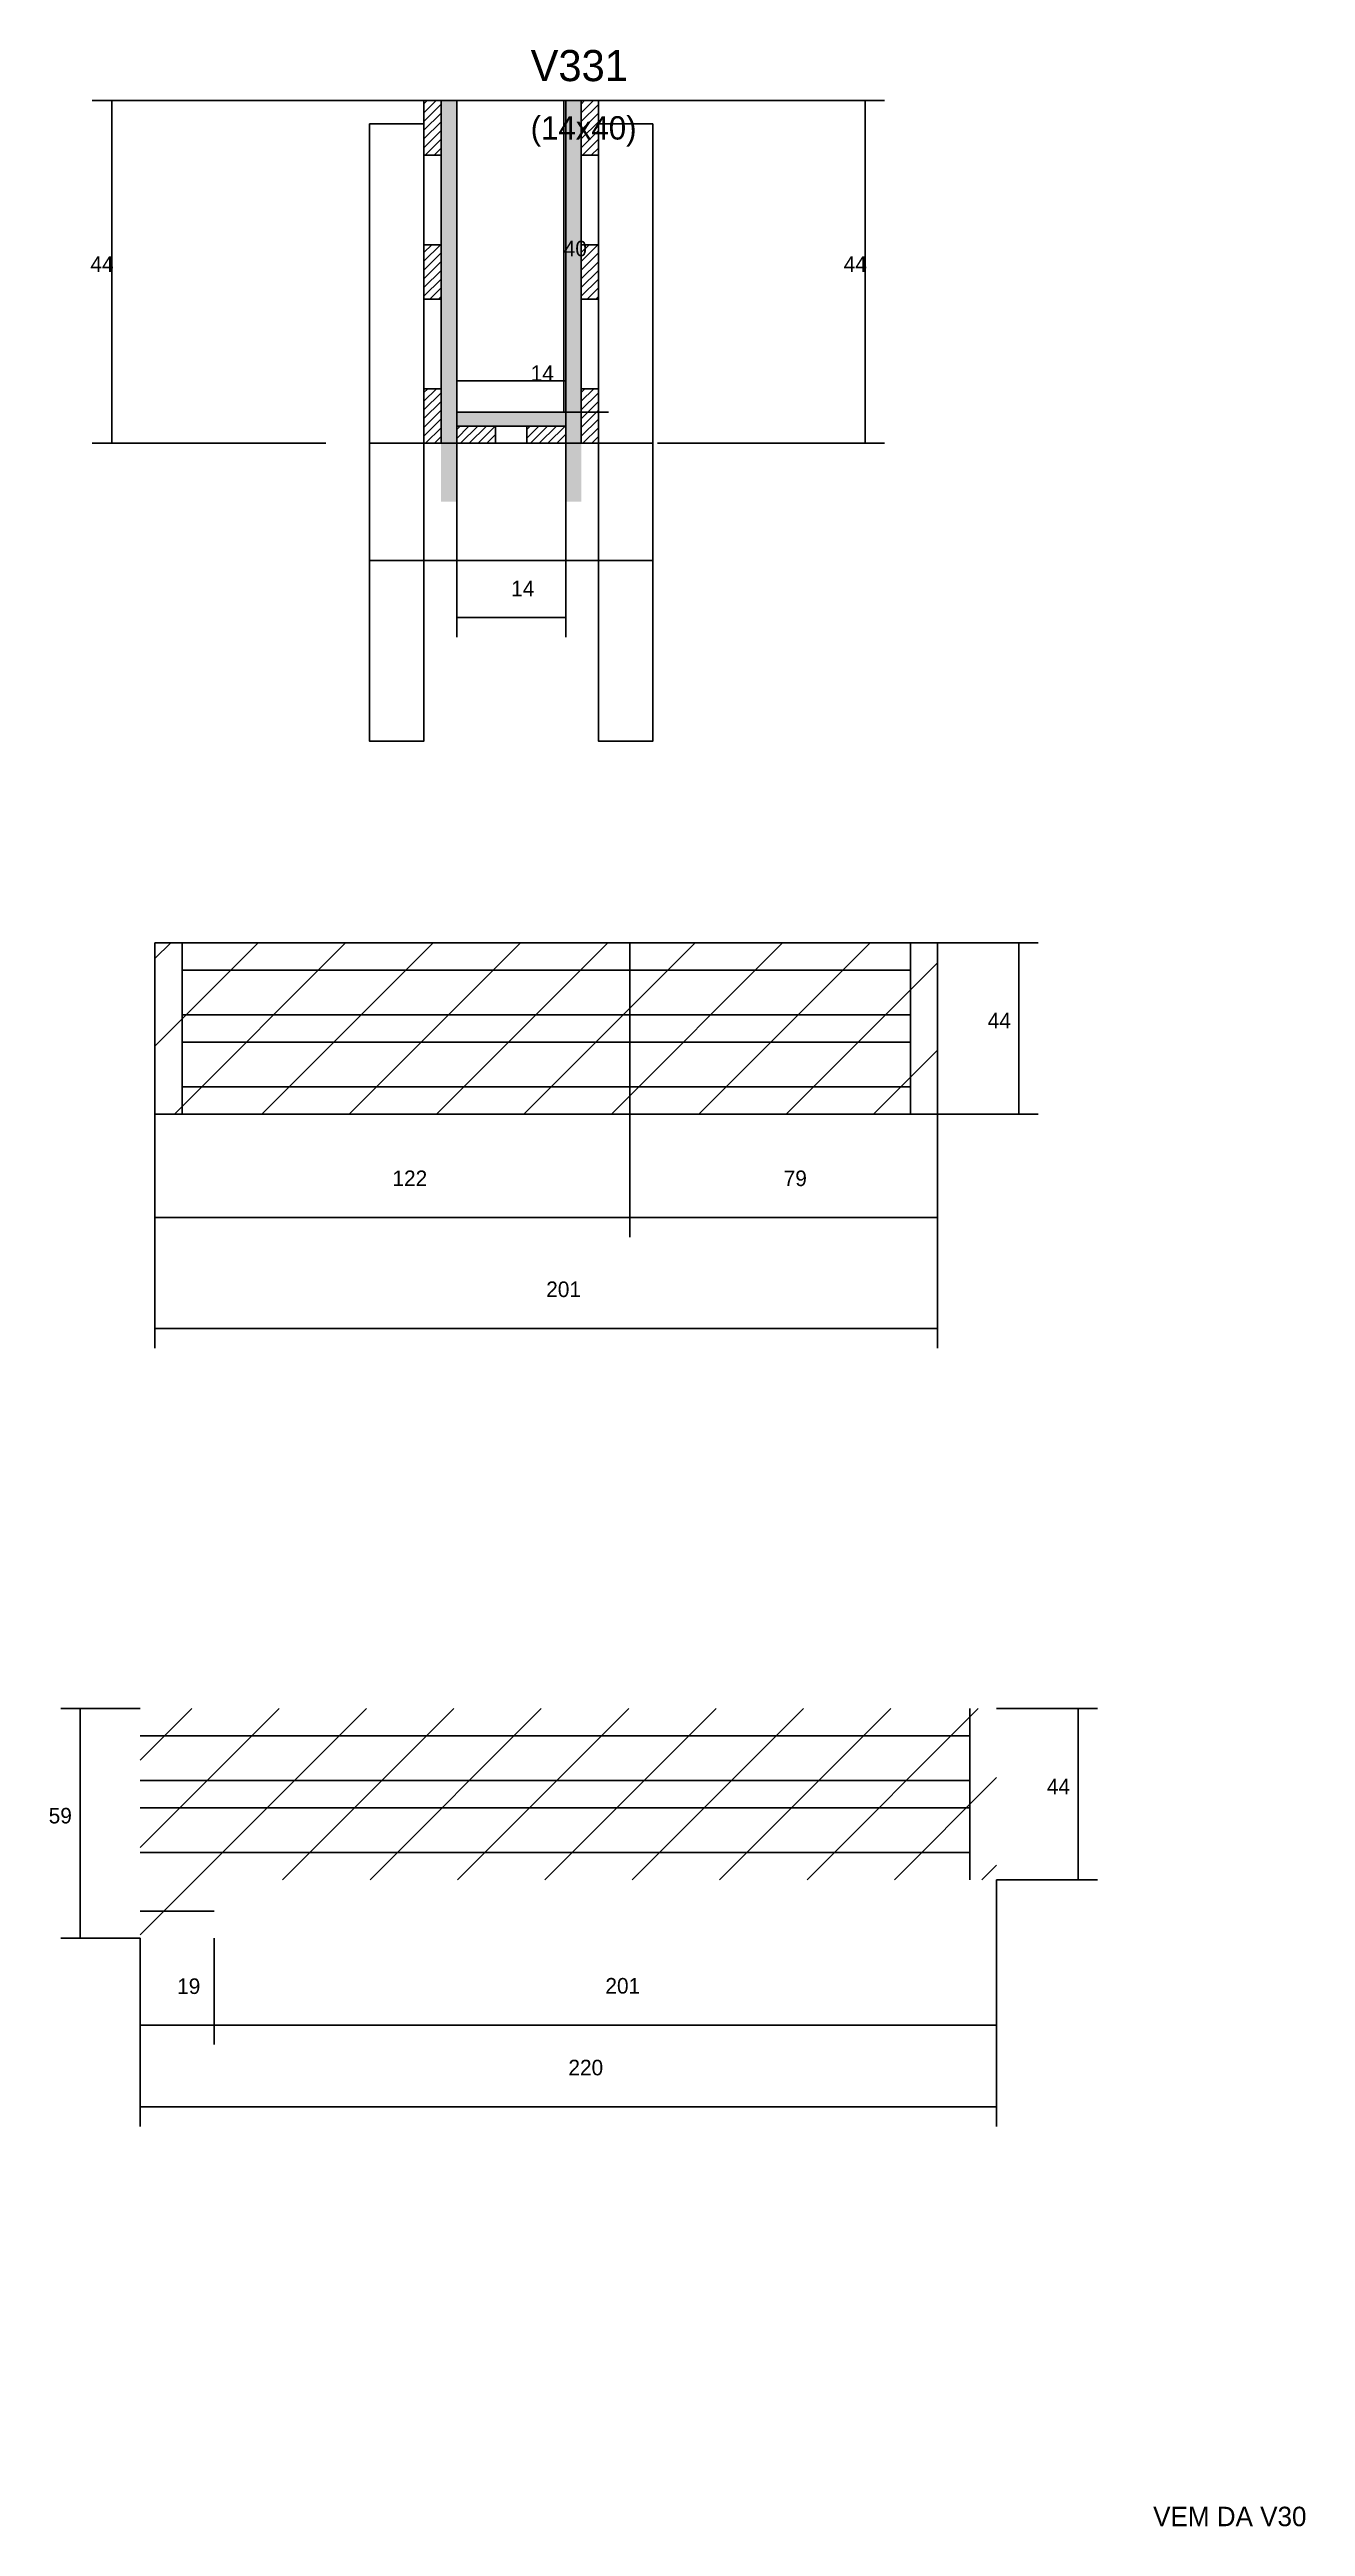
# Model space of a CAD drawing. Header units: metres. Extents: x 2069 to 2392, y 683 to 1320.
import ezdxf

# ---------------------------------------------------------------- set-up
doc = ezdxf.new("R2010")
doc.units = ezdxf.units.M
for name, color, linetype in [('CONCRETO', 251, 'Continuous'), ('COTA', 241, 'Continuous'), ('Cota Seção (2x)', 4, 'Continuous'), ('Hachura', 253, 'Continuous'), ('Madeira', 126, 'Continuous'), ('Painéis', 200, 'Continuous'), ('REAPROVEITAMENTO', 251, 'Continuous'), ('SARR_2.2x7', 40, 'Continuous'), ('SARR_3.5x7', 81, 'Continuous'), ('Texto Seção', 7, 'Continuous')]:
    doc.layers.add(name, color=color, linetype=linetype)

msp = doc.modelspace()

# ---------------------------------------------------------------- hatches: boundary and pattern name
at = {"layer": 'Hachura'}
h = msp.add_hatch(dxfattribs=at)
h.set_pattern_fill('ANSI31', scale=0.5)
h.paths.add_polyline_path([(2169.8, 1292.4), (2165.4, 1292.4), (2165.4, 1292.4), (2165.4, 1306.4), (2165.4, 1306.4), (2169.8, 1306.4), (2169.8, 1306.4), (2169.8, 1292.4)])
h = msp.add_hatch(color=8, dxfattribs=at)
h.dxf.hatch_style = 1
h.paths.add_polyline_path([(2173.8, 1306.4), (2169.8, 1306.4), (2169.8, 1306.4), (2169.8, 1203.4), (2169.8, 1203.4), (2173.8, 1203.4), (2173.8, 1203.4), (2173.8, 1306.4)])
h = msp.add_hatch(color=8, dxfattribs=at)
h.dxf.hatch_style = 1
h.paths.add_polyline_path([(2205.8, 1306.4), (2201.8, 1306.4), (2201.8, 1306.4), (2201.8, 1203.4), (2201.8, 1203.4), (2205.8, 1203.4), (2205.8, 1203.4), (2205.8, 1306.4)])
h = msp.add_hatch(dxfattribs=at)
h.set_pattern_fill('ANSI31', scale=0.5)
h.paths.add_polyline_path([(2205.8, 1292.4), (2210.2, 1292.4), (2210.2, 1292.4), (2210.2, 1306.4), (2210.2, 1306.4), (2205.8, 1306.4), (2205.8, 1306.4), (2205.8, 1292.4)])
h = msp.add_hatch(dxfattribs=at)
h.set_pattern_fill('ANSI31', scale=0.5)
h.paths.add_polyline_path([(2169.8, 1255.4), (2165.4, 1255.4), (2165.4, 1255.4), (2165.4, 1269.4), (2165.4, 1269.4), (2169.8, 1269.4), (2169.8, 1269.4), (2169.8, 1255.4)])
h = msp.add_hatch(dxfattribs=at)
h.set_pattern_fill('ANSI31', scale=0.5)
h.paths.add_polyline_path([(2205.8, 1255.4), (2210.2, 1255.4), (2210.2, 1255.4), (2210.2, 1269.4), (2210.2, 1269.4), (2205.8, 1269.4), (2205.8, 1269.4), (2205.8, 1255.4)])
h = msp.add_hatch(dxfattribs=at)
h.set_pattern_fill('ANSI31', scale=0.5)
h.paths.add_polyline_path([(2169.8, 1218.4), (2165.4, 1218.4), (2165.4, 1218.4), (2165.4, 1232.4), (2165.4, 1232.4), (2169.8, 1232.4), (2169.8, 1232.4), (2169.8, 1218.4)])
h = msp.add_hatch(dxfattribs=at)
h.set_pattern_fill('ANSI31', scale=0.5)
h.paths.add_polyline_path([(2205.8, 1218.4), (2210.2, 1218.4), (2210.2, 1218.4), (2210.2, 1232.4), (2210.2, 1232.4), (2205.8, 1232.4), (2205.8, 1232.4), (2205.8, 1218.4)])
h = msp.add_hatch(color=8, dxfattribs=at)
h.dxf.hatch_style = 1
h.paths.add_polyline_path([(2201.8, 1222.8), (2201.8, 1226.4), (2201.8, 1226.4), (2173.8, 1226.4), (2173.8, 1226.4), (2173.8, 1222.8), (2173.8, 1222.8), (2201.8, 1222.8)])
h = msp.add_hatch(dxfattribs=at)
h.set_pattern_fill('ANSI31', scale=0.5)
h.paths.add_polyline_path([(2173.8, 1218.4), (2173.8, 1222.8), (2173.8, 1222.8), (2183.8, 1222.8), (2183.8, 1222.8), (2183.8, 1218.4), (2183.8, 1218.4), (2173.8, 1218.4)])
h = msp.add_hatch(dxfattribs=at)
h.set_pattern_fill('ANSI31', scale=0.5)
h.paths.add_polyline_path([(2201.8, 1218.4), (2201.8, 1222.8), (2201.8, 1222.8), (2191.8, 1222.8), (2191.8, 1222.8), (2191.8, 1218.4), (2191.8, 1218.4), (2201.8, 1218.4)])
at = {"layer": 'REAPROVEITAMENTO'}
h = msp.add_hatch(dxfattribs=at)
h.set_pattern_fill('ANSI31', scale=5)
h.paths.add_polyline_path([(2297.3, 1046.1), (2297.3, 1090.1), (2297.3, 1090.1), (2096.3, 1090.1), (2096.3, 1090.1), (2096.3, 1046.1), (2096.3, 1046.1), (2297.3, 1046.1)])
h = msp.add_hatch(dxfattribs=at)
h.set_pattern_fill('ANSI31', scale=5)
h.paths.add_polyline_path([(2111.5, 834.4), (2111.5, 849.4), (2111.5, 849.4), (2312.5, 849.4), (2312.5, 849.4), (2312.5, 893.4), (2312.5, 893.4), (2092.5, 893.4), (2092.5, 893.4), (2092.5, 834.4), (2092.5, 834.4), (2111.5, 834.4)])

# ---------------------------------------------------------------- linework, layer by layer
at = {"layer": 'CONCRETO'}
for points in [[(2173.8, 1306.4), (2173.8, 1306.4), (2201.8, 1306.4), (2201.8, 1278.4), (2201.8, 1278.4), (2201.8, 1226.4), (2173.8, 1226.4), (2173.8, 1306.4)], [(2173.8, 1226.4), (2201.8, 1226.4), (2201.8, 1306.4), (2173.8, 1306.4)]]:
    msp.add_lwpolyline(points, close=True, dxfattribs=at)
at = {"layer": 'COTA'}
for p, q in [((2165.4, 1306.4), (2080.2, 1306.4)), ((2085.2, 1218.4), (2085.2, 1306.4)), ((2209.8, 1306.4), (2283.7, 1306.4)), ((2278.7, 1218.4), (2278.7, 1306.4)), ((2140.2, 1218.4), (2080.2, 1218.4)), ((2173.8, 1218.4), (2173.8, 1168.6)), ((2201.8, 1218.4), (2201.8, 1168.6)), ((2225.4, 1218.4), (2283.7, 1218.4)), ((2173.8, 1173.6), (2201.8, 1173.6)), ((2297.3, 1090.1), (2323.2, 1090.1)), ((2318.2, 1046.1), (2318.2, 1090.1)), ((2096.3, 1046.1), (2096.3, 1014.5)), ((2096.3, 1046.1), (2096.3, 986)), ((2218.3, 1046.1), (2218.3, 1014.5)), ((2218.3, 1046.1), (2218.3, 1014.5)), ((2297.3, 1046.1), (2297.3, 1014.5)), ((2297.3, 1046.1), (2297.3, 986)), ((2297.3, 1046.1), (2323.2, 1046.1)), ((2096.3, 1019.5), (2218.3, 1019.5)), ((2218.3, 1019.5), (2297.3, 1019.5)), ((2096.3, 991), (2297.3, 991)), ((2092.5, 893.4), (2072.1, 893.4)), ((2077.1, 834.4), (2077.1, 893.4)), ((2312.5, 893.4), (2338.4, 893.4)), ((2333.4, 849.4), (2333.4, 893.4)), ((2312.5, 849.4), (2312.5, 786.1)), ((2312.5, 849.4), (2338.4, 849.4)), ((2312.5, 849.4), (2312.5, 807.1)), ((2092.5, 834.4), (2072.1, 834.4)), ((2092.5, 834.4), (2092.5, 786.1)), ((2092.5, 834.4), (2092.5, 807.1)), ((2111.5, 834.4), (2111.5, 807.1)), ((2111.5, 834.4), (2111.5, 807.1)), ((2092.5, 812.1), (2111.5, 812.1)), ((2111.5, 812.1), (2312.5, 812.1)), ((2092.5, 791.1), (2312.5, 791.1))]:
    msp.add_line(p, q, dxfattribs=at)
at = {"layer": 'Cota Seção (2x)'}
for p, q in [((2212.8, 1306.4), (2196.3, 1306.4)), ((2201.3, 1226.4), (2201.3, 1306.4)), ((2173.8, 1218.4), (2173.8, 1239.4)), ((2173.8, 1234.4), (2201.8, 1234.4)), ((2201.8, 1218.4), (2201.8, 1239.4)), ((2212.8, 1226.4), (2196.3, 1226.4))]:
    msp.add_line(p, q, dxfattribs=at)
at = {"layer": 'Madeira'}
for points in [[(2169.8, 1292.4), (2165.4, 1292.4), (2165.4, 1306.4), (2169.8, 1306.4)], [(2205.8, 1292.4), (2210.2, 1292.4), (2210.2, 1306.4), (2205.8, 1306.4)], [(2169.8, 1255.4), (2165.4, 1255.4), (2165.4, 1269.4), (2169.8, 1269.4)], [(2205.8, 1255.4), (2210.2, 1255.4), (2210.2, 1269.4), (2205.8, 1269.4)], [(2169.8, 1218.4), (2165.4, 1218.4), (2165.4, 1232.4), (2169.8, 1232.4)], [(2205.8, 1218.4), (2210.2, 1218.4), (2210.2, 1232.4), (2205.8, 1232.4)], [(2173.8, 1218.4), (2173.8, 1222.8), (2183.8, 1222.8), (2183.8, 1218.4)], [(2201.8, 1218.4), (2201.8, 1222.8), (2191.8, 1222.8), (2191.8, 1218.4)]]:
    msp.add_lwpolyline(points, close=True, dxfattribs=at)
at = {"layer": 'Painéis'}
for p, q in [((2173.8, 1218.4), (2173.8, 1306.4)), ((2201.8, 1218.4), (2201.8, 1306.4)), ((2173.8, 1226.4), (2201.8, 1226.4)), ((2173.8, 1222.8), (2173.8, 1226.4)), ((2201.8, 1222.8), (2201.8, 1226.4)), ((2096.3, 1090.1), (2297.3, 1090.1)), ((2096.3, 1046.1), (2096.3, 1090.1)), ((2218.3, 1046.1), (2218.3, 1090.1)), ((2297.3, 1046.1), (2297.3, 1090.1)), ((2096.3, 1046.1), (2297.3, 1046.1))]:
    msp.add_line(p, q, dxfattribs=at)
for points in [[(2169.8, 1306.4), (2173.8, 1306.4), (2173.8, 1218.4), (2169.8, 1218.4)], [(2205.8, 1306.4), (2201.8, 1306.4), (2201.8, 1218.4), (2205.8, 1218.4)], [(2201.8, 1222.8), (2201.8, 1226.4), (2173.8, 1226.4), (2173.8, 1222.8)]]:
    msp.add_lwpolyline(points, close=True, dxfattribs=at)
at = {"layer": 'SARR_2.2x7'}
for p, q in [((2103.3, 1046.1), (2103.3, 1090.1)), ((2290.4, 1046.1), (2290.4, 1090.1)), ((2103.3, 1083.1), (2218.3, 1083.1)), ((2218.3, 1083.1), (2290.4, 1083.1)), ((2103.3, 1071.6), (2218.3, 1071.6)), ((2218.3, 1071.6), (2290.4, 1071.6)), ((2103.3, 1064.6), (2218.3, 1064.6)), ((2218.3, 1064.6), (2290.4, 1064.6)), ((2103.3, 1053.1), (2218.3, 1053.1)), ((2218.3, 1053.1), (2290.4, 1053.1)), ((2305.6, 849.4), (2305.6, 893.4)), ((2092.5, 886.4), (2214.5, 886.4)), ((2214.5, 886.4), (2305.6, 886.4)), ((2092.5, 874.9), (2214.5, 874.9)), ((2214.5, 874.9), (2305.6, 874.9)), ((2092.5, 867.9), (2214.5, 867.9)), ((2214.5, 867.9), (2305.6, 867.9)), ((2092.5, 856.4), (2214.5, 856.4)), ((2214.5, 856.4), (2305.6, 856.4)), ((2092.5, 841.4), (2111.5, 841.4))]:
    msp.add_line(p, q, dxfattribs=at)
at = {"layer": 'SARR_3.5x7'}
for points in [[(2151.4, 1300.4), (2165.4, 1300.4), (2165.4, 1141.9), (2151.4, 1141.9)], [(2224.2, 1300.4), (2210.2, 1300.4), (2210.2, 1141.9), (2224.2, 1141.9)], [(2151.4, 1218.4), (2224.2, 1218.4), (2224.2, 1188.3), (2151.4, 1188.3)]]:
    msp.add_lwpolyline(points, close=True, dxfattribs=at)

# ---------------------------------------------------------------- texts
at = {"layer": 'COTA'}
for s, p in [('44', (2079.7, 1262.4)), ('44', (2273.2, 1262.4)), ('14', (2187.8, 1179.1)), ('44', (2310.2, 1068.1)), ('122', (2157.3, 1027.6)), ('79', (2257.8, 1027.6)), ('201', (2196.8, 999.1)), ('44', (2325.4, 871.4)), ('59', (2069, 863.9)), ('19', (2102, 820.1)), ('201', (2212, 820.2)), ('220', (2202.5, 799.2))]:
    msp.add_text(s, height=4, dxfattribs=at).set_placement(p)
at = {"layer": 'Cota Seção (2x)'}
for s, p in [('40', (2201.3, 1266.4)), ('14', (2192.8, 1234.4))]:
    msp.add_text(s, height=4, dxfattribs=at).set_placement(p)
at = {"layer": 'Texto Seção'}
for s, height, p in [('V331', 8, (2192.8, 1311.4)), ('(14x40)', 6, (2192.8, 1296.4)), ('VEM DA V30', 5, (2352.7, 683.4))]:
    msp.add_text(s, height=height, dxfattribs=at).set_placement(p)

doc.saveas('drawing.dxf')
